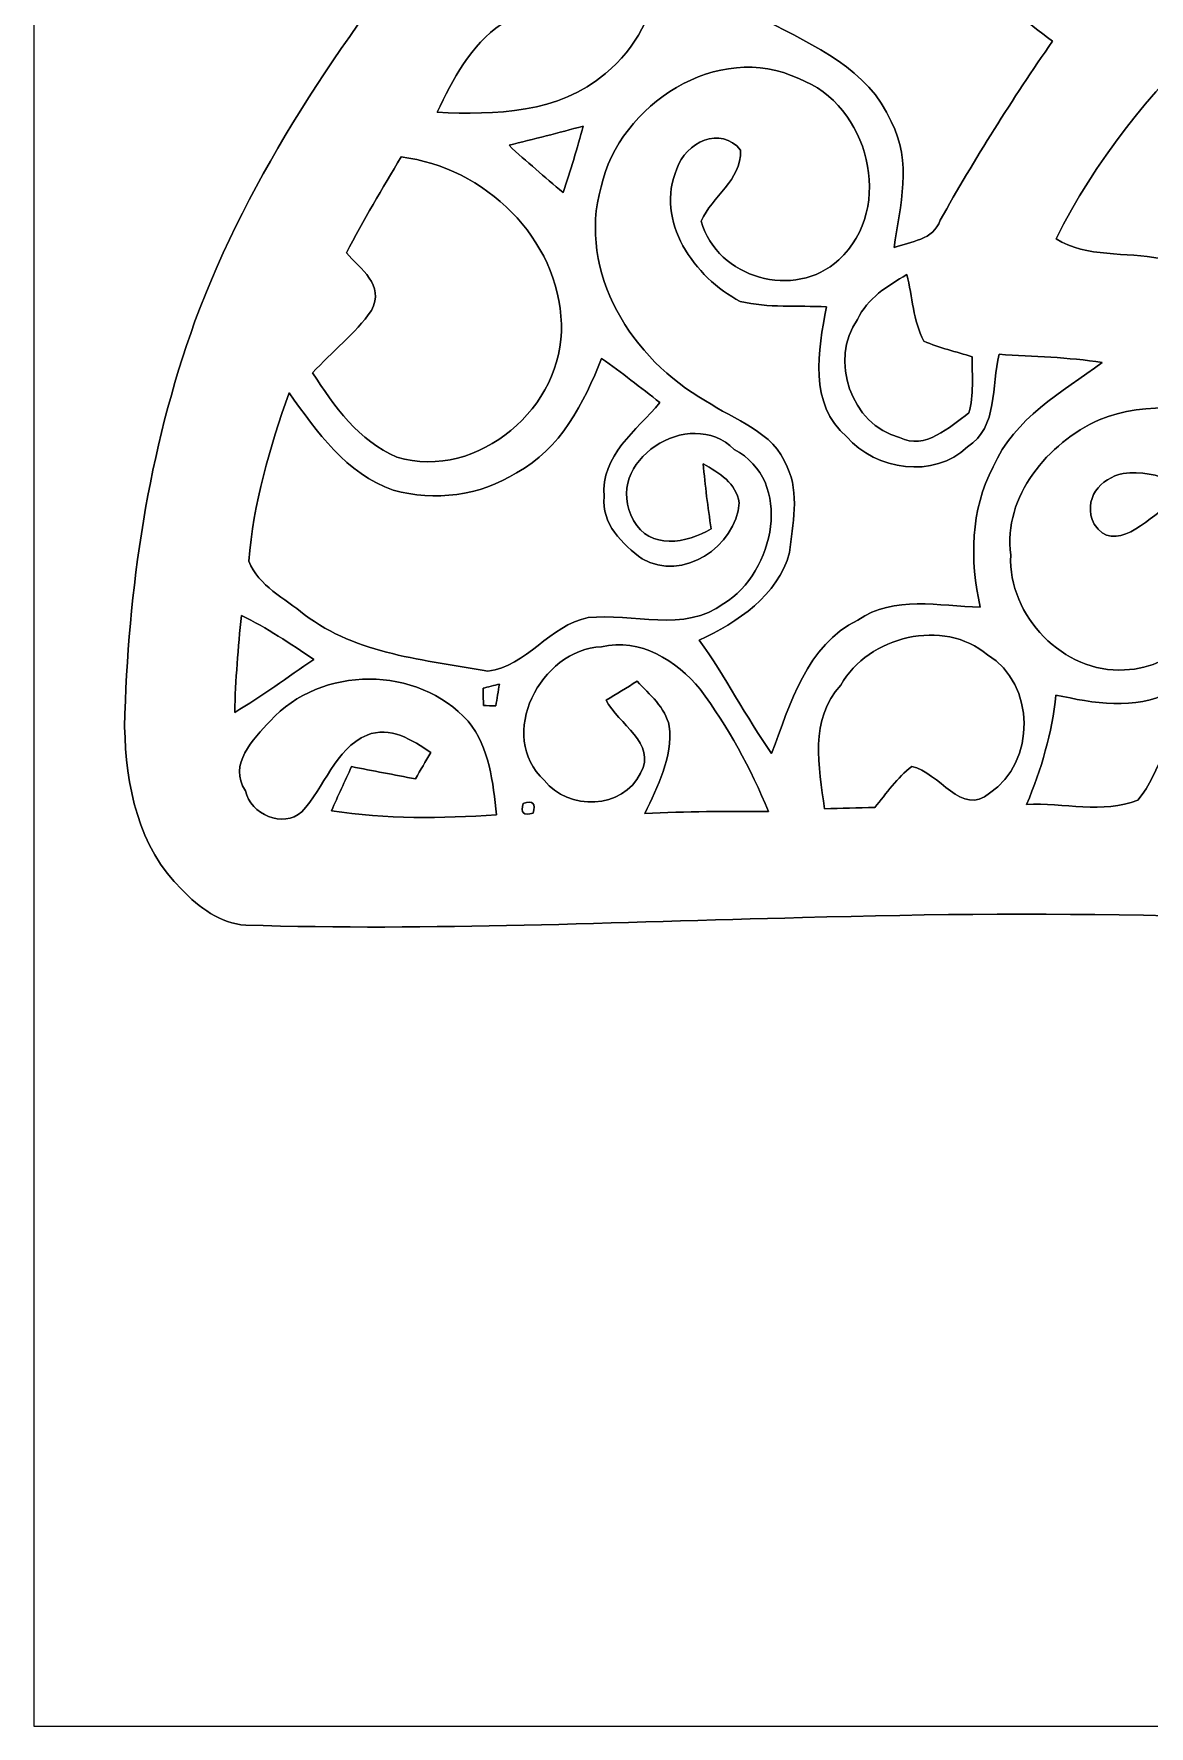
# Model space of a CAD drawing. Header units: centimetres. Extents: x -16.8 to 16.8, y -16.7 to 16.7.
# Drawn here: x -16.77 to -10.09, y -16.67 to -6.52 of the extents above; entities that cross this region are included whole.
import ezdxf

# ---------------------------------------------------------------- set-up
doc = ezdxf.new("R2010")
doc.units = ezdxf.units.CM
doc.header["$MEASUREMENT"] = 0
doc.layers.add('Layer 1', color=7, linetype='Continuous')

msp = doc.modelspace()

# ---------------------------------------------------------------- linework, layer by layer
at = {"layer": 'Layer 1', "color": 7}
for points, knots in [([(-16.77458, 16.66875), (-16.77458, 16.66875), (16.77458, 16.66875), (16.77458, 16.66875), (16.77458, 16.66875), (16.77458, 16.66875), (16.77458, -16.66875), (16.77458, -16.66875), (16.77458, -16.66875), (16.77458, -16.66875), (-16.77458, -16.66875), (-16.77458, -16.66875), (-16.77458, -16.66875), (-16.77458, -16.66875), (-16.77458, 16.66875), (-16.77458, 16.66875), (-16.77458, 16.66875), (-16.77458, 16.66875), (-16.77458, 16.66875), (-16.77458, 16.66875)], [0, 0, 0, 0, 0.16666667, 0.16666667, 0.16666667, 0.16666667, 0.33333333, 0.33333333, 0.33333333, 0.33333333, 0.5, 0.5, 0.5, 0.5, 0.66666667, 0.66666667, 0.66666667, 0.66666667, 1, 1, 1, 1]), ([(-9.17363, 12.02902), (-11.52701, 11.87521), (-13.87616, 10.7502), (-15.2594, 8.80251), (-15.2594, 8.80251), (-15.95508, 7.87541), (-16.31809, 6.70313), (-16.2627, 5.54531), (-16.2627, 5.54531), (-16.21825, 4.73322), (-16.11207, 3.90878), (-15.78998, 3.15524), (-15.78998, 3.15524), (-15.41427, 2.23696), (-14.74505, 1.43192), (-13.88039, 0.93804), (-13.88039, 0.93804), (-13.28914, 0.58032), (-12.57194, 0.47449), (-11.89108, 0.52917), (-11.89108, 0.52917), (-11.20281, 0.58914), (-10.51348, 0.79587), (-9.94516, 1.19698), (-9.94516, 1.19698), (-9.50948, 1.53564), (-9.10978, 1.94486), (-8.86707, 2.44581), (-8.86707, 2.44581), (-8.53017, 3.10833), (-8.58696, 3.89431), (-8.73407, 4.60058), (-8.73407, 4.60058), (-8.80286, 4.87327), (-8.85261, 5.16749), (-9.03852, 5.38974), (-9.03852, 5.38974), (-9.18457, 5.51815), (-9.42093, 5.43736), (-9.50595, 5.27368), (-9.50595, 5.27368), (-9.79029, 4.91278), (-10.13919, 4.54307), (-10.62002, 4.47887), (-10.62002, 4.47887), (-10.85709, 4.46687), (-11.13931, 4.40478), (-11.34039, 4.57059), (-11.34039, 4.57059), (-11.55982, 4.71946), (-11.6332, 4.99921), (-11.68964, 5.24263), (-11.68964, 5.24263), (-11.83076, 6.60788), (-10.57487, 7.82602), (-9.25548, 7.87365), (-9.25548, 7.87365), (-8.55204, 7.85989), (-7.84719, 7.70643), (-7.21748, 7.38787), (-7.21748, 7.38787), (-6.62164, 7.07672), (-6.06707, 6.63011), (-5.76756, 6.01521), (-5.76756, 6.01521), (-5.55237, 5.62998), (-5.45324, 5.18548), (-5.4804, 4.74486), (-5.4804, 4.74486), (-5.45747, 3.61774), (-5.76862, 2.47474), (-6.41244, 1.54411), (-6.41244, 1.54411), (-6.95466, 0.7306), (-7.59213, -0.02328), (-8.33579, -0.6604), (-8.33579, -0.6604), (-9.01947, -1.28834), (-9.74019, -1.87537), (-10.49126, -2.42147), (-10.49126, -2.42147), (-11.88403, -3.42583), (-13.24116, -4.5085), (-14.34783, -5.83071), (-14.34783, -5.83071), (-14.93696, -6.56484), (-15.47777, -7.35789), (-15.80868, -8.24512), (-15.80868, -8.24512), (-16.08949, -9.023), (-16.2119, -9.85202), (-16.23025, -10.67682), (-16.23025, -10.67682), (-16.22354, -11.02431), (-16.1484, -11.4046), (-15.88664, -11.65331), (-15.88664, -11.65331), (-15.78504, -11.75985), (-15.65734, -11.85721), (-15.50458, -11.86603), (-15.50458, -11.86603), (-14.39228, -11.90096), (-13.27997, -11.84698), (-12.16766, -11.82123), (-12.16766, -11.82123), (-10.6105, -11.77502), (-9.04981, -11.80324), (-7.49794, -11.94964), (-7.49794, -11.94964), (-7.07954, -11.99162), (-6.65798, -11.9761), (-6.23746, -11.98915), (-6.23746, -11.98915), (-5.17772, -12.01808), (-4.09893, -12.01984), (-3.06599, -11.74962), (-3.06599, -11.74962), (-2.31105, -11.52419), (-1.56386, -11.1192), (-1.14512, -10.42564), (-1.14512, -10.42564), (-0.74613, -9.80757), (-0.67275, -9.03746), (-0.77611, -8.32344), (-0.77611, -8.32344), (-0.82409, -7.87188), (-0.9966, -7.42703), (-1.30104, -7.0866), (-1.30104, -7.0866), (-1.73108, -6.66503), (-2.23379, -6.3186), (-2.7746, -6.05578), (-2.7746, -6.05578), (-2.94252, -5.97359), (-3.17288, -6.02686), (-3.23391, -6.21559), (-3.23391, -6.21559), (-3.35386, -6.61247), (-3.40395, -7.06332), (-3.70029, -7.37835), (-3.70029, -7.37835), (-4.08869, -7.80979), (-4.69477, -7.92162), (-5.24439, -7.97842), (-5.24439, -7.97842), (-6.83754, -8.02499), (-8.43209, -7.96219), (-10.02242, -7.86906), (-10.02242, -7.86906), (-10.22491, -7.82849), (-10.4648, -7.86694), (-10.64613, -7.75088), (-10.64613, -7.75088), (-10.18152, -6.81143), (-9.33379, -6.15174), (-8.54534, -5.49557), (-8.54534, -5.49557), (-6.93032, -4.16736), (-5.05636, -3.16971), (-3.55388, -1.70251), (-3.55388, -1.70251), (-2.64054, -0.81809), (-1.8602, 0.22684), (-1.38007, 1.41005), (-1.38007, 1.41005), (-0.9839, 2.44016), (-0.8763, 3.56306), (-0.95356, 4.65808), (-0.95356, 4.65808), (-1.02517, 5.49381), (-1.149, 6.33271), (-1.44921, 7.12011), (-1.44921, 7.12011), (-1.91558, 8.42081), (-2.71674, 9.62378), (-3.82799, 10.45951), (-3.82799, 10.45951), (-5.33435, 11.62897), (-7.28416, 12.13873), (-9.17363, 12.02902), (-9.17363, 12.02902), (-9.17363, 12.02902), (-9.17363, 12.02902), (-9.17363, 12.02902)], [0, 0, 0, 0, 0.0212766, 0.0212766, 0.0212766, 0.0212766, 0.04255319, 0.04255319, 0.04255319, 0.04255319, 0.06382979, 0.06382979, 0.06382979, 0.06382979, 0.08510638, 0.08510638, 0.08510638, 0.08510638, 0.10638298, 0.10638298, 0.10638298, 0.10638298, 0.12765957, 0.12765957, 0.12765957, 0.12765957, 0.14893617, 0.14893617, 0.14893617, 0.14893617, 0.17021277, 0.17021277, 0.17021277, 0.17021277, 0.19148936, 0.19148936, 0.19148936, 0.19148936, 0.21276596, 0.21276596, 0.21276596, 0.21276596, 0.23404255, 0.23404255, 0.23404255, 0.23404255, 0.25531915, 0.25531915, 0.25531915, 0.25531915, 0.27659574, 0.27659574, 0.27659574, 0.27659574, 0.29787234, 0.29787234, 0.29787234, 0.29787234, 0.31914894, 0.31914894, 0.31914894, 0.31914894, 0.34042553, 0.34042553, 0.34042553, 0.34042553, 0.36170213, 0.36170213, 0.36170213, 0.36170213, 0.38297872, 0.38297872, 0.38297872, 0.38297872, 0.40425532, 0.40425532, 0.40425532, 0.40425532, 0.42553191, 0.42553191, 0.42553191, 0.42553191, 0.44680851, 0.44680851, 0.44680851, 0.44680851, 0.46808511, 0.46808511, 0.46808511, 0.46808511, 0.4893617, 0.4893617, 0.4893617, 0.4893617, 0.5106383, 0.5106383, 0.5106383, 0.5106383, 0.53191489, 0.53191489, 0.53191489, 0.53191489, 0.55319149, 0.55319149, 0.55319149, 0.55319149, 0.57446809, 0.57446809, 0.57446809, 0.57446809, 0.59574468, 0.59574468, 0.59574468, 0.59574468, 0.61702128, 0.61702128, 0.61702128, 0.61702128, 0.63829787, 0.63829787, 0.63829787, 0.63829787, 0.65957447, 0.65957447, 0.65957447, 0.65957447, 0.68085106, 0.68085106, 0.68085106, 0.68085106, 0.70212766, 0.70212766, 0.70212766, 0.70212766, 0.72340426, 0.72340426, 0.72340426, 0.72340426, 0.74468085, 0.74468085, 0.74468085, 0.74468085, 0.76595745, 0.76595745, 0.76595745, 0.76595745, 0.78723404, 0.78723404, 0.78723404, 0.78723404, 0.80851064, 0.80851064, 0.80851064, 0.80851064, 0.82978723, 0.82978723, 0.82978723, 0.82978723, 0.85106383, 0.85106383, 0.85106383, 0.85106383, 0.87234043, 0.87234043, 0.87234043, 0.87234043, 0.89361702, 0.89361702, 0.89361702, 0.89361702, 0.91489362, 0.91489362, 0.91489362, 0.91489362, 0.93617021, 0.93617021, 0.93617021, 0.93617021, 0.95744681, 0.95744681, 0.95744681, 0.95744681, 1, 1, 1, 1]), ([(-13.42425, -5.72911), (-13.32371, -5.64762), (-13.22458, -5.56472), (-13.11593, -5.49451), (-13.11593, -5.49451), (-12.92049, -5.9122), (-12.98046, -6.45583), (-13.34805, -6.76028), (-13.34805, -6.76028), (-13.62886, -7.00123), (-14.0081, -7.00793), (-14.357, -6.99276), (-14.357, -6.99276), (-14.26528, -6.79521), (-14.15486, -6.58918), (-13.97141, -6.46501), (-13.97141, -6.46501), (-13.77985, -6.36658), (-13.49728, -6.37117), (-13.38756, -6.15527), (-13.38756, -6.15527), (-13.30149, -6.01945), (-13.38651, -5.86564), (-13.42425, -5.72911)], [0, 0, 0, 0, 0.14285714, 0.14285714, 0.14285714, 0.14285714, 0.28571429, 0.28571429, 0.28571429, 0.28571429, 0.42857143, 0.42857143, 0.42857143, 0.42857143, 0.57142857, 0.57142857, 0.57142857, 0.57142857, 0.71428571, 0.71428571, 0.71428571, 0.71428571, 1, 1, 1, 1]), ([(-11.83922, -6.18525), (-11.66319, -6.07166), (-11.56194, -5.88539), (-11.45293, -5.71359), (-11.45293, -5.71359), (-11.24162, -6.03956), (-10.98515, -6.33871), (-10.668, -6.5659), (-10.668, -6.5659), (-10.90895, -6.91374), (-11.13508, -7.27075), (-11.34145, -7.64011), (-11.34145, -7.64011), (-11.38273, -7.7597), (-11.51643, -7.76605), (-11.61803, -7.80415), (-11.61803, -7.80415), (-11.58099, -7.55333), (-11.50796, -7.28839), (-11.63532, -7.0485), (-11.63532, -7.0485), (-11.77043, -6.73347), (-12.09993, -6.59518), (-12.38179, -6.44384), (-12.38179, -6.44384), (-12.19835, -6.36305), (-12.00468, -6.30202), (-11.83922, -6.18525)], [0, 0, 0, 0, 0.125, 0.125, 0.125, 0.125, 0.25, 0.25, 0.25, 0.25, 0.375, 0.375, 0.375, 0.375, 0.5, 0.5, 0.5, 0.5, 0.625, 0.625, 0.625, 0.625, 0.75, 0.75, 0.75, 0.75, 1, 1, 1, 1]), ([(-13.37451, -7.43973), (-13.26303, -6.94514), (-12.6746, -6.56096), (-12.18847, -6.79097), (-12.18847, -6.79097), (-11.76937, -6.94866), (-11.61098, -7.56214), (-11.94858, -7.87717), (-11.94858, -7.87717), (-12.21493, -8.1213), (-12.67883, -7.98759), (-12.77338, -7.64575), (-12.77338, -7.64575), (-12.70953, -7.49335), (-12.53278, -7.40445), (-12.53843, -7.21995), (-12.53843, -7.21995), (-12.65484, -7.06931), (-12.8711, -7.1755), (-12.91943, -7.33072), (-12.91943, -7.33072), (-13.05454, -7.64258), (-12.81501, -7.98477), (-12.54019, -8.12659), (-12.54019, -8.12659), (-12.37262, -8.16716), (-12.19518, -8.15022), (-12.02302, -8.15869), (-12.02302, -8.15869), (-12.07417, -8.42081), (-12.13132, -8.74219), (-11.90166, -8.93833), (-11.90166, -8.93833), (-11.72669, -9.14012), (-11.37849, -9.19127), (-11.17776, -8.99901), (-11.17776, -8.99901), (-10.99079, -8.87801), (-11.03806, -8.63283), (-10.98762, -8.44374), (-10.98762, -8.44374), (-10.78195, -8.45538), (-10.57416, -8.46138), (-10.3699, -8.49312), (-10.3699, -8.49312), (-10.61473, -8.67198), (-10.89519, -8.8265), (-11.02466, -9.1186), (-11.02466, -9.1186), (-11.16013, -9.37789), (-11.16506, -9.67881), (-11.10121, -9.95962), (-11.10121, -9.95962), (-11.3478, -9.95362), (-11.61662, -9.88801), (-11.83534, -10.03688), (-11.83534, -10.03688), (-12.14191, -10.18505), (-12.24209, -10.54417), (-12.35181, -10.83733), (-12.35181, -10.83733), (-12.50703, -10.61755), (-12.62733, -10.37484), (-12.78678, -10.15788), (-12.78678, -10.15788), (-12.55713, -10.05064), (-12.31371, -9.89083), (-12.24492, -9.6326), (-12.24492, -9.6326), (-12.22693, -9.46291), (-12.18248, -9.27876), (-12.25903, -9.11825), (-12.25903, -9.11825), (-12.34017, -8.90517), (-12.57547, -8.83849), (-12.74763, -8.72208), (-12.74763, -8.72208), (-13.18719, -8.47619), (-13.5188, -7.95302), (-13.37451, -7.43973)], [0, 0, 0, 0, 0.04761905, 0.04761905, 0.04761905, 0.04761905, 0.0952381, 0.0952381, 0.0952381, 0.0952381, 0.14285714, 0.14285714, 0.14285714, 0.14285714, 0.19047619, 0.19047619, 0.19047619, 0.19047619, 0.23809524, 0.23809524, 0.23809524, 0.23809524, 0.28571429, 0.28571429, 0.28571429, 0.28571429, 0.33333333, 0.33333333, 0.33333333, 0.33333333, 0.38095238, 0.38095238, 0.38095238, 0.38095238, 0.42857143, 0.42857143, 0.42857143, 0.42857143, 0.47619048, 0.47619048, 0.47619048, 0.47619048, 0.52380952, 0.52380952, 0.52380952, 0.52380952, 0.57142857, 0.57142857, 0.57142857, 0.57142857, 0.61904762, 0.61904762, 0.61904762, 0.61904762, 0.66666667, 0.66666667, 0.66666667, 0.66666667, 0.71428571, 0.71428571, 0.71428571, 0.71428571, 0.76190476, 0.76190476, 0.76190476, 0.76190476, 0.80952381, 0.80952381, 0.80952381, 0.80952381, 0.85714286, 0.85714286, 0.85714286, 0.85714286, 0.9047619, 0.9047619, 0.9047619, 0.9047619, 1, 1, 1, 1]), ([(-13.92626, -7.19067), (-13.77774, -7.15292), (-13.62922, -7.11659), (-13.48176, -7.07531), (-13.48176, -7.07531), (-13.51633, -7.20972), (-13.55866, -7.34201), (-13.60241, -7.4736), (-13.60241, -7.4736), (-13.71247, -7.38117), (-13.82078, -7.28768), (-13.92626, -7.19067)], [0, 0, 0, 0, 0.25, 0.25, 0.25, 0.25, 0.5, 0.5, 0.5, 0.5, 1, 1, 1, 1]), ([(-14.57254, -7.26017), (-14.07372, -7.3212), (-13.62604, -7.74876), (-13.61228, -8.26241), (-13.61228, -8.26241), (-13.595, -8.75736), (-14.10758, -9.20397), (-14.59865, -9.06004), (-14.59865, -9.06004), (-14.82584, -8.96549), (-14.97542, -8.75453), (-15.10348, -8.55486), (-15.10348, -8.55486), (-14.98812, -8.42786), (-14.84948, -8.32132), (-14.7507, -8.18092), (-14.7507, -8.18092), (-14.6685, -8.02569), (-14.81808, -7.93256), (-14.90133, -7.83555), (-14.90133, -7.83555), (-14.79868, -7.63976), (-14.68614, -7.44961), (-14.57254, -7.26017)], [0, 0, 0, 0, 0.14285714, 0.14285714, 0.14285714, 0.14285714, 0.28571429, 0.28571429, 0.28571429, 0.28571429, 0.42857143, 0.42857143, 0.42857143, 0.42857143, 0.57142857, 0.57142857, 0.57142857, 0.57142857, 0.71428571, 0.71428571, 0.71428571, 0.71428571, 1, 1, 1, 1]), ([(-11.83711, -8.23524), (-11.77819, -8.10719), (-11.65719, -8.03346), (-11.54148, -7.96572), (-11.54148, -7.96572), (-11.50655, -8.09766), (-11.50549, -8.24301), (-11.43882, -8.36436), (-11.43882, -8.36436), (-11.34674, -8.40669), (-11.2455, -8.42716), (-11.14884, -8.45926), (-11.14884, -8.45926), (-11.15201, -8.57109), (-11.13719, -8.6868), (-11.17036, -8.79546), (-11.17036, -8.79546), (-11.2843, -8.87801), (-11.43176, -9.02123), (-11.58452, -8.94221), (-11.58452, -8.94221), (-11.87626, -8.87024), (-12.00926, -8.47231), (-11.83711, -8.23524)], [0, 0, 0, 0, 0.14285714, 0.14285714, 0.14285714, 0.14285714, 0.28571429, 0.28571429, 0.28571429, 0.28571429, 0.42857143, 0.42857143, 0.42857143, 0.42857143, 0.57142857, 0.57142857, 0.57142857, 0.57142857, 0.71428571, 0.71428571, 0.71428571, 0.71428571, 1, 1, 1, 1]), ([(-13.37098, -8.46808), (-13.25245, -8.55345), (-13.13674, -8.6427), (-13.02173, -8.73337), (-13.02173, -8.73337), (-13.15967, -8.89988), (-13.3798, -9.04946), (-13.35511, -9.29746), (-13.35511, -9.29746), (-13.37522, -9.45656), (-13.24539, -9.58356), (-13.12792, -9.66999), (-13.12792, -9.66999), (-12.88556, -9.80969), (-12.56665, -9.59732), (-12.54619, -9.33379), (-12.54619, -9.33379), (-12.56242, -9.21773), (-12.66931, -9.15247), (-12.76244, -9.10061), (-12.76244, -9.10061), (-12.75045, -9.22972), (-12.73457, -9.36096), (-12.71411, -9.48972), (-12.71411, -9.48972), (-12.85769, -9.57721), (-13.08594, -9.61743), (-13.17907, -9.43928), (-13.17907, -9.43928), (-13.37628, -9.08791), (-12.83935, -8.74571), (-12.57723, -9.01453), (-12.57723, -9.01453), (-12.21599, -9.19974), (-12.33452, -9.75219), (-12.63932, -9.93846), (-12.63932, -9.93846), (-12.87357, -10.1159), (-13.18754, -9.99419), (-13.45212, -10.02242), (-13.45212, -10.02242), (-13.68213, -10.06687), (-13.82078, -10.31522), (-14.0522, -10.3438), (-14.0522, -10.3438), (-14.42826, -10.27536), (-14.83748, -10.24396), (-15.15322, -10.00407), (-15.15322, -10.00407), (-15.26893, -9.90635), (-15.42838, -9.83262), (-15.48589, -9.6841), (-15.48589, -9.6841), (-15.45943, -9.33803), (-15.36065, -9.00112), (-15.24459, -8.67551), (-15.24459, -8.67551), (-15.07772, -8.90658), (-14.90204, -9.16164), (-14.61982, -9.25865), (-14.61982, -9.25865), (-14.37358, -9.32427), (-14.09806, -9.29393), (-13.88216, -9.15388), (-13.88216, -9.15388), (-13.61687, -9.01347), (-13.47717, -8.73478), (-13.37098, -8.46808)], [0, 0, 0, 0, 0.05555556, 0.05555556, 0.05555556, 0.05555556, 0.11111111, 0.11111111, 0.11111111, 0.11111111, 0.16666667, 0.16666667, 0.16666667, 0.16666667, 0.22222222, 0.22222222, 0.22222222, 0.22222222, 0.27777778, 0.27777778, 0.27777778, 0.27777778, 0.33333333, 0.33333333, 0.33333333, 0.33333333, 0.38888889, 0.38888889, 0.38888889, 0.38888889, 0.44444444, 0.44444444, 0.44444444, 0.44444444, 0.5, 0.5, 0.5, 0.5, 0.55555556, 0.55555556, 0.55555556, 0.55555556, 0.61111111, 0.61111111, 0.61111111, 0.61111111, 0.66666667, 0.66666667, 0.66666667, 0.66666667, 0.72222222, 0.72222222, 0.72222222, 0.72222222, 0.77777778, 0.77777778, 0.77777778, 0.77777778, 0.83333333, 0.83333333, 0.83333333, 0.83333333, 0.88888889, 0.88888889, 0.88888889, 0.88888889, 1, 1, 1, 1]), ([(-10.38931, -8.83673), (-10.10391, -8.72455), (-9.76348, -8.7436), (-9.49537, -8.89459), (-9.49537, -8.89459), (-8.98701, -9.21561), (-8.88506, -9.92258), (-8.34037, -10.20798), (-8.34037, -10.20798), (-7.96996, -10.46339), (-7.49688, -10.47962), (-7.0679, -10.39989), (-7.0679, -10.39989), (-7.04815, -10.59286), (-7.07108, -10.82534), (-6.90633, -10.96292), (-6.90633, -10.96292), (-6.73523, -11.15766), (-6.39551, -11.13684), (-6.21489, -10.96504), (-6.21489, -10.96504), (-6.12105, -10.87931), (-6.14786, -10.74279), (-6.16338, -10.63166), (-6.16338, -10.63166), (-6.22159, -10.63307), (-6.2798, -10.63484), (-6.33765, -10.63696), (-6.33765, -10.63696), (-6.36376, -10.74702), (-6.3881, -10.85921), (-6.41244, -10.97068), (-6.41244, -10.97068), (-6.60047, -10.99538), (-6.82484, -10.92941), (-6.88481, -10.72868), (-6.88481, -10.72868), (-7.00511, -10.40271), (-6.63187, -10.10497), (-6.32636, -10.20198), (-6.32636, -10.20198), (-5.81978, -10.30146), (-5.78838, -11.06311), (-6.16867, -11.33158), (-6.16867, -11.33158), (-6.31261, -11.33969), (-6.46218, -11.36544), (-6.60435, -11.33087), (-6.60435, -11.33087), (-6.87634, -11.25044), (-7.07249, -11.01337), (-7.35118, -10.94881), (-7.35118, -10.94881), (-7.55862, -10.90859), (-7.7911, -10.88849), (-7.97736, -11.00596), (-7.97736, -11.00596), (-8.16434, -11.14178), (-8.38235, -11.20528), (-8.61131, -11.22221), (-8.61131, -11.22221), (-8.67057, -10.89589), (-8.84555, -10.56922), (-9.16834, -10.43764), (-9.16834, -10.43764), (-9.38001, -10.42635), (-9.65271, -10.36285), (-9.81498, -10.541), (-9.81498, -10.541), (-9.98996, -10.69269), (-10.01254, -10.94422), (-10.15647, -11.11709), (-10.15647, -11.11709), (-10.36532, -11.19893), (-10.60309, -11.1319), (-10.82322, -11.14249), (-10.82322, -11.14249), (-10.73503, -10.93294), (-10.67153, -10.71351), (-10.64754, -10.48667), (-10.64754, -10.48667), (-10.42599, -10.5343), (-10.17164, -10.58228), (-9.96103, -10.46621), (-9.96103, -10.46621), (-9.78076, -10.35756), (-9.60473, -10.19351), (-9.56451, -9.97797), (-9.56451, -9.97797), (-9.46926, -9.57933), (-9.81922, -9.10414), (-10.24467, -9.15811), (-10.24467, -9.15811), (-10.38013, -9.18563), (-10.49161, -9.31192), (-10.41859, -9.46291), (-10.41859, -9.46291), (-10.29794, -9.6453), (-10.10003, -9.43469), (-9.98044, -9.35496), (-9.98044, -9.35496), (-9.87566, -9.44951), (-9.75783, -9.55111), (-9.73349, -9.69821), (-9.73349, -9.69821), (-9.63119, -10.01289), (-9.92399, -10.33321), (-10.23585, -10.33533), (-10.23585, -10.33533), (-10.60168, -10.35932), (-10.93576, -10.01148), (-10.91847, -9.64777), (-10.91847, -9.64777), (-10.9661, -9.29358), (-10.69446, -8.97643), (-10.38931, -8.83673)], [0, 0, 0, 0, 0.03333333, 0.03333333, 0.03333333, 0.03333333, 0.06666667, 0.06666667, 0.06666667, 0.06666667, 0.1, 0.1, 0.1, 0.1, 0.13333333, 0.13333333, 0.13333333, 0.13333333, 0.16666667, 0.16666667, 0.16666667, 0.16666667, 0.2, 0.2, 0.2, 0.2, 0.23333333, 0.23333333, 0.23333333, 0.23333333, 0.26666667, 0.26666667, 0.26666667, 0.26666667, 0.3, 0.3, 0.3, 0.3, 0.33333333, 0.33333333, 0.33333333, 0.33333333, 0.36666667, 0.36666667, 0.36666667, 0.36666667, 0.4, 0.4, 0.4, 0.4, 0.43333333, 0.43333333, 0.43333333, 0.43333333, 0.46666667, 0.46666667, 0.46666667, 0.46666667, 0.5, 0.5, 0.5, 0.5, 0.53333333, 0.53333333, 0.53333333, 0.53333333, 0.56666667, 0.56666667, 0.56666667, 0.56666667, 0.6, 0.6, 0.6, 0.6, 0.63333333, 0.63333333, 0.63333333, 0.63333333, 0.66666667, 0.66666667, 0.66666667, 0.66666667, 0.7, 0.7, 0.7, 0.7, 0.73333333, 0.73333333, 0.73333333, 0.73333333, 0.76666667, 0.76666667, 0.76666667, 0.76666667, 0.8, 0.8, 0.8, 0.8, 0.83333333, 0.83333333, 0.83333333, 0.83333333, 0.86666667, 0.86666667, 0.86666667, 0.86666667, 0.9, 0.9, 0.9, 0.9, 0.93333333, 0.93333333, 0.93333333, 0.93333333, 1, 1, 1, 1]), ([(-15.53069, -10.00936), (-15.37794, -10.08345), (-15.23718, -10.1787), (-15.09642, -10.27324), (-15.09642, -10.27324), (-15.25376, -10.37943), (-15.40651, -10.49373), (-15.57055, -10.59039), (-15.57055, -10.59039), (-15.56703, -10.39566), (-15.54903, -10.20233), (-15.53069, -10.00936)], [0, 0, 0, 0, 0.25, 0.25, 0.25, 0.25, 0.5, 0.5, 0.5, 0.5, 1, 1, 1, 1]), ([(-11.93729, -10.42705), (-11.77184, -10.13425), (-11.32134, -10.02136), (-11.05782, -10.24572), (-11.05782, -10.24572), (-10.76819, -10.41894), (-10.76748, -10.8906), (-11.04583, -11.07546), (-11.04583, -11.07546), (-11.21269, -11.21763), (-11.34674, -10.94881), (-11.51149, -10.91424), (-11.51149, -10.91424), (-11.59969, -10.98232), (-11.66283, -11.07616), (-11.73374, -11.16083), (-11.73374, -11.16083), (-11.83428, -11.1633), (-11.93483, -11.16577), (-12.03537, -11.16894), (-12.03537, -11.16894), (-12.06888, -10.91706), (-12.12779, -10.63272), (-11.93729, -10.42705)], [0, 0, 0, 0, 0.14285714, 0.14285714, 0.14285714, 0.14285714, 0.28571429, 0.28571429, 0.28571429, 0.28571429, 0.42857143, 0.42857143, 0.42857143, 0.42857143, 0.57142857, 0.57142857, 0.57142857, 0.57142857, 0.71428571, 0.71428571, 0.71428571, 0.71428571, 1, 1, 1, 1]), ([(-13.37239, -10.19669), (-13.14062, -10.14307), (-12.9219, -10.27924), (-12.78079, -10.45139), (-12.78079, -10.45139), (-12.61286, -10.67682), (-12.47775, -10.92553), (-12.37015, -11.18553), (-12.37015, -11.18553), (-12.6178, -11.182), (-12.86545, -11.18447), (-13.1124, -11.19717), (-13.1124, -11.19717), (-13.03302, -11.03383), (-12.94589, -10.86097), (-12.96564, -10.67294), (-12.96564, -10.67294), (-12.98857, -10.56005), (-13.08382, -10.48385), (-13.15861, -10.40412), (-13.15861, -10.40412), (-13.22035, -10.44187), (-13.28208, -10.47962), (-13.34382, -10.51772), (-13.34382, -10.51772), (-13.27397, -10.65989), (-13.0362, -10.77524), (-13.13815, -10.95481), (-13.13815, -10.95481), (-13.24187, -11.17212), (-13.57242, -11.18235), (-13.71459, -10.99785), (-13.71459, -10.99785), (-14.00493, -10.73291), (-13.73787, -10.21433), (-13.37239, -10.19669)], [0, 0, 0, 0, 0.1, 0.1, 0.1, 0.1, 0.2, 0.2, 0.2, 0.2, 0.3, 0.3, 0.3, 0.3, 0.4, 0.4, 0.4, 0.4, 0.5, 0.5, 0.5, 0.5, 0.6, 0.6, 0.6, 0.6, 0.7, 0.7, 0.7, 0.7, 0.8, 0.8, 0.8, 0.8, 1, 1, 1, 1]), ([(-15.35748, -10.6426), (-15.0555, -10.3064), (-14.47236, -10.30852), (-14.17108, -10.64331), (-14.17108, -10.64331), (-14.04303, -10.80276), (-14.02186, -11.00949), (-14.0014, -11.20528), (-14.0014, -11.20528), (-14.33019, -11.22645), (-14.66427, -11.23174), (-14.99059, -11.18023), (-14.99059, -11.18023), (-14.95143, -11.09169), (-14.91086, -11.00384), (-14.86994, -10.916), (-14.86994, -10.916), (-14.74223, -10.93999), (-14.61488, -10.96539), (-14.48682, -10.98938), (-14.48682, -10.98938), (-14.45648, -10.93646), (-14.42614, -10.88355), (-14.3958, -10.83134), (-14.3958, -10.83134), (-14.5034, -10.75549), (-14.64063, -10.67188), (-14.77716, -10.72691), (-14.77716, -10.72691), (-14.97154, -10.80982), (-15.0308, -11.043), (-15.16874, -11.18623), (-15.16874, -11.18623), (-15.28092, -11.28818), (-15.47601, -11.20175), (-15.50635, -11.06029), (-15.50635, -11.06029), (-15.61253, -10.90366), (-15.45872, -10.75126), (-15.35748, -10.6426)], [0, 0, 0, 0, 0.09090909, 0.09090909, 0.09090909, 0.09090909, 0.18181818, 0.18181818, 0.18181818, 0.18181818, 0.27272727, 0.27272727, 0.27272727, 0.27272727, 0.36363636, 0.36363636, 0.36363636, 0.36363636, 0.45454545, 0.45454545, 0.45454545, 0.45454545, 0.54545455, 0.54545455, 0.54545455, 0.54545455, 0.63636364, 0.63636364, 0.63636364, 0.63636364, 0.72727273, 0.72727273, 0.72727273, 0.72727273, 0.81818182, 0.81818182, 0.81818182, 0.81818182, 1, 1, 1, 1]), ([(-14.08183, -10.44504), (-14.05749, -10.43905), (-14.00845, -10.42741), (-13.98411, -10.42141), (-13.98411, -10.42141), (-13.99117, -10.4648), (-13.99822, -10.50819), (-14.00563, -10.55229), (-14.00563, -10.55229), (-14.02398, -10.55158), (-14.06102, -10.55017), (-14.07936, -10.54947), (-14.07936, -10.54947), (-14.08042, -10.51419), (-14.08113, -10.47926), (-14.08183, -10.44504)], [0, 0, 0, 0, 0.2, 0.2, 0.2, 0.2, 0.4, 0.4, 0.4, 0.4, 0.6, 0.6, 0.6, 0.6, 1, 1, 1, 1]), ([(-13.84053, -11.13614), (-13.78303, -11.11744), (-13.76363, -11.13684), (-13.78197, -11.1947), (-13.78197, -11.1947), (-13.83947, -11.21269), (-13.85888, -11.19329), (-13.84053, -11.13614)], [0, 0, 0, 0, 0.33333333, 0.33333333, 0.33333333, 0.33333333, 1, 1, 1, 1])]:
    msp.add_open_spline(points, degree=3, knots=knots, dxfattribs=at)
at = {"layer": 'Layer 1', "color": 251}
for points, knots in [([(-9.17363, 12.02902), (-7.28416, 12.13873), (-5.33435, 11.62897), (-3.82799, 10.45951), (-3.82799, 10.45951), (-2.71674, 9.62378), (-1.91558, 8.42081), (-1.44921, 7.12011), (-1.44921, 7.12011), (-1.149, 6.33271), (-1.02517, 5.49381), (-0.95356, 4.65808), (-0.95356, 4.65808), (-0.8763, 3.56306), (-0.9839, 2.44016), (-1.38007, 1.41005), (-1.38007, 1.41005), (-1.8602, 0.22684), (-2.64054, -0.81809), (-3.55388, -1.70251), (-3.55388, -1.70251), (-5.05636, -3.16971), (-6.93032, -4.16736), (-8.54534, -5.49557), (-8.54534, -5.49557), (-9.33379, -6.15174), (-10.18152, -6.81143), (-10.64613, -7.75088), (-10.64613, -7.75088), (-10.4648, -7.86694), (-10.22491, -7.82849), (-10.02242, -7.86906), (-10.02242, -7.86906), (-8.43209, -7.96219), (-6.83754, -8.02499), (-5.24439, -7.97842), (-5.24439, -7.97842), (-4.69477, -7.92162), (-4.08869, -7.80979), (-3.70029, -7.37835), (-3.70029, -7.37835), (-3.40395, -7.06332), (-3.35386, -6.61247), (-3.23391, -6.21559), (-3.23391, -6.21559), (-3.17288, -6.02686), (-2.94252, -5.97359), (-2.7746, -6.05578), (-2.7746, -6.05578), (-2.23379, -6.3186), (-1.73108, -6.66503), (-1.30104, -7.0866), (-1.30104, -7.0866), (-0.9966, -7.42703), (-0.82409, -7.87188), (-0.77611, -8.32344), (-0.77611, -8.32344), (-0.67275, -9.03746), (-0.74613, -9.80757), (-1.14512, -10.42564), (-1.14512, -10.42564), (-1.56386, -11.1192), (-2.31105, -11.52419), (-3.06599, -11.74962), (-3.06599, -11.74962), (-4.09893, -12.01984), (-5.17772, -12.01808), (-6.23746, -11.98915), (-6.23746, -11.98915), (-6.65798, -11.9761), (-7.07954, -11.99162), (-7.49794, -11.94964), (-7.49794, -11.94964), (-9.04981, -11.80324), (-10.6105, -11.77502), (-12.16766, -11.82123), (-12.16766, -11.82123), (-13.27997, -11.84698), (-14.39228, -11.90096), (-15.50458, -11.86603), (-15.50458, -11.86603), (-15.65734, -11.85721), (-15.78504, -11.75985), (-15.88664, -11.65331), (-15.88664, -11.65331), (-16.1484, -11.4046), (-16.22354, -11.02431), (-16.23025, -10.67682), (-16.23025, -10.67682), (-16.2119, -9.85202), (-16.08949, -9.023), (-15.80868, -8.24512), (-15.80868, -8.24512), (-15.47777, -7.35789), (-14.93696, -6.56484), (-14.34783, -5.83071), (-14.34783, -5.83071), (-13.24116, -4.5085), (-11.88403, -3.42583), (-10.49126, -2.42147), (-10.49126, -2.42147), (-9.74019, -1.87537), (-9.01947, -1.28834), (-8.33579, -0.6604), (-8.33579, -0.6604), (-7.59213, -0.02328), (-6.95466, 0.7306), (-6.41244, 1.54411), (-6.41244, 1.54411), (-5.76862, 2.47474), (-5.45747, 3.61774), (-5.4804, 4.74486), (-5.4804, 4.74486), (-5.45324, 5.18548), (-5.55237, 5.62998), (-5.76756, 6.01521), (-5.76756, 6.01521), (-6.06707, 6.63011), (-6.62164, 7.07672), (-7.21748, 7.38787), (-7.21748, 7.38787), (-7.84719, 7.70643), (-8.55204, 7.85989), (-9.25548, 7.87365), (-9.25548, 7.87365), (-10.57487, 7.82602), (-11.83076, 6.60788), (-11.68964, 5.24263), (-11.68964, 5.24263), (-11.6332, 4.99921), (-11.55982, 4.71946), (-11.34039, 4.57059), (-11.34039, 4.57059), (-11.13931, 4.40478), (-10.85709, 4.46687), (-10.62002, 4.47887), (-10.62002, 4.47887), (-10.13919, 4.54307), (-9.79029, 4.91278), (-9.50595, 5.27368), (-9.50595, 5.27368), (-9.42093, 5.43736), (-9.18457, 5.51815), (-9.03852, 5.38974), (-9.03852, 5.38974), (-8.85261, 5.16749), (-8.80286, 4.87327), (-8.73407, 4.60058), (-8.73407, 4.60058), (-8.58696, 3.89431), (-8.53017, 3.10833), (-8.86707, 2.44581), (-8.86707, 2.44581), (-9.10978, 1.94486), (-9.50948, 1.53564), (-9.94516, 1.19698), (-9.94516, 1.19698), (-10.51348, 0.79587), (-11.20281, 0.58914), (-11.89108, 0.52917), (-11.89108, 0.52917), (-12.57194, 0.47449), (-13.28914, 0.58032), (-13.88039, 0.93804), (-13.88039, 0.93804), (-14.74505, 1.43192), (-15.41427, 2.23696), (-15.78998, 3.15524), (-15.78998, 3.15524), (-16.11207, 3.90878), (-16.21825, 4.73322), (-16.2627, 5.54531), (-16.2627, 5.54531), (-16.31809, 6.70313), (-15.95508, 7.87541), (-15.2594, 8.80251), (-15.2594, 8.80251), (-13.87616, 10.7502), (-11.52701, 11.87521), (-9.17363, 12.02902), (-9.17363, 12.02902), (-9.17363, 12.02902), (-9.17363, 12.02902), (-9.17363, 12.02902)], [0, 0, 0, 0, 0.0212766, 0.0212766, 0.0212766, 0.0212766, 0.04255319, 0.04255319, 0.04255319, 0.04255319, 0.06382979, 0.06382979, 0.06382979, 0.06382979, 0.08510638, 0.08510638, 0.08510638, 0.08510638, 0.10638298, 0.10638298, 0.10638298, 0.10638298, 0.12765957, 0.12765957, 0.12765957, 0.12765957, 0.14893617, 0.14893617, 0.14893617, 0.14893617, 0.17021277, 0.17021277, 0.17021277, 0.17021277, 0.19148936, 0.19148936, 0.19148936, 0.19148936, 0.21276596, 0.21276596, 0.21276596, 0.21276596, 0.23404255, 0.23404255, 0.23404255, 0.23404255, 0.25531915, 0.25531915, 0.25531915, 0.25531915, 0.27659574, 0.27659574, 0.27659574, 0.27659574, 0.29787234, 0.29787234, 0.29787234, 0.29787234, 0.31914894, 0.31914894, 0.31914894, 0.31914894, 0.34042553, 0.34042553, 0.34042553, 0.34042553, 0.36170213, 0.36170213, 0.36170213, 0.36170213, 0.38297872, 0.38297872, 0.38297872, 0.38297872, 0.40425532, 0.40425532, 0.40425532, 0.40425532, 0.42553191, 0.42553191, 0.42553191, 0.42553191, 0.44680851, 0.44680851, 0.44680851, 0.44680851, 0.46808511, 0.46808511, 0.46808511, 0.46808511, 0.4893617, 0.4893617, 0.4893617, 0.4893617, 0.5106383, 0.5106383, 0.5106383, 0.5106383, 0.53191489, 0.53191489, 0.53191489, 0.53191489, 0.55319149, 0.55319149, 0.55319149, 0.55319149, 0.57446809, 0.57446809, 0.57446809, 0.57446809, 0.59574468, 0.59574468, 0.59574468, 0.59574468, 0.61702128, 0.61702128, 0.61702128, 0.61702128, 0.63829787, 0.63829787, 0.63829787, 0.63829787, 0.65957447, 0.65957447, 0.65957447, 0.65957447, 0.68085106, 0.68085106, 0.68085106, 0.68085106, 0.70212766, 0.70212766, 0.70212766, 0.70212766, 0.72340426, 0.72340426, 0.72340426, 0.72340426, 0.74468085, 0.74468085, 0.74468085, 0.74468085, 0.76595745, 0.76595745, 0.76595745, 0.76595745, 0.78723404, 0.78723404, 0.78723404, 0.78723404, 0.80851064, 0.80851064, 0.80851064, 0.80851064, 0.82978723, 0.82978723, 0.82978723, 0.82978723, 0.85106383, 0.85106383, 0.85106383, 0.85106383, 0.87234043, 0.87234043, 0.87234043, 0.87234043, 0.89361702, 0.89361702, 0.89361702, 0.89361702, 0.91489362, 0.91489362, 0.91489362, 0.91489362, 0.93617021, 0.93617021, 0.93617021, 0.93617021, 0.95744681, 0.95744681, 0.95744681, 0.95744681, 1, 1, 1, 1]), ([(-13.42425, -5.72911), (-13.38651, -5.86564), (-13.30149, -6.01945), (-13.38756, -6.15527), (-13.38756, -6.15527), (-13.49728, -6.37117), (-13.77985, -6.36658), (-13.97141, -6.46501), (-13.97141, -6.46501), (-14.15486, -6.58918), (-14.26528, -6.79521), (-14.357, -6.99276), (-14.357, -6.99276), (-14.0081, -7.00793), (-13.62886, -7.00123), (-13.34805, -6.76028), (-13.34805, -6.76028), (-12.98046, -6.45583), (-12.92049, -5.9122), (-13.11593, -5.49451), (-13.11593, -5.49451), (-13.22458, -5.56472), (-13.32371, -5.64762), (-13.42425, -5.72911), (-13.42425, -5.72911), (-13.42425, -5.72911), (-13.42425, -5.72911), (-13.42425, -5.72911)], [0, 0, 0, 0, 0.125, 0.125, 0.125, 0.125, 0.25, 0.25, 0.25, 0.25, 0.375, 0.375, 0.375, 0.375, 0.5, 0.5, 0.5, 0.5, 0.625, 0.625, 0.625, 0.625, 0.75, 0.75, 0.75, 0.75, 1, 1, 1, 1]), ([(-11.83922, -6.18525), (-12.00468, -6.30202), (-12.19835, -6.36305), (-12.38179, -6.44384), (-12.38179, -6.44384), (-12.09993, -6.59518), (-11.77043, -6.73347), (-11.63532, -7.0485), (-11.63532, -7.0485), (-11.50796, -7.28839), (-11.58099, -7.55333), (-11.61803, -7.80415), (-11.61803, -7.80415), (-11.51643, -7.76605), (-11.38273, -7.7597), (-11.34145, -7.64011), (-11.34145, -7.64011), (-11.13508, -7.27075), (-10.90895, -6.91374), (-10.668, -6.5659), (-10.668, -6.5659), (-10.98515, -6.33871), (-11.24162, -6.03956), (-11.45293, -5.71359), (-11.45293, -5.71359), (-11.56194, -5.88539), (-11.66319, -6.07166), (-11.83922, -6.18525), (-11.83922, -6.18525), (-11.83922, -6.18525), (-11.83922, -6.18525), (-11.83922, -6.18525)], [0, 0, 0, 0, 0.11111111, 0.11111111, 0.11111111, 0.11111111, 0.22222222, 0.22222222, 0.22222222, 0.22222222, 0.33333333, 0.33333333, 0.33333333, 0.33333333, 0.44444444, 0.44444444, 0.44444444, 0.44444444, 0.55555556, 0.55555556, 0.55555556, 0.55555556, 0.66666667, 0.66666667, 0.66666667, 0.66666667, 0.77777778, 0.77777778, 0.77777778, 0.77777778, 1, 1, 1, 1]), ([(-13.37451, -7.43973), (-13.5188, -7.95302), (-13.18719, -8.47619), (-12.74763, -8.72208), (-12.74763, -8.72208), (-12.57547, -8.83849), (-12.34017, -8.90517), (-12.25903, -9.11825), (-12.25903, -9.11825), (-12.18248, -9.27876), (-12.22693, -9.46291), (-12.24492, -9.6326), (-12.24492, -9.6326), (-12.31371, -9.89083), (-12.55713, -10.05064), (-12.78678, -10.15788), (-12.78678, -10.15788), (-12.62733, -10.37484), (-12.50703, -10.61755), (-12.35181, -10.83733), (-12.35181, -10.83733), (-12.24209, -10.54417), (-12.14191, -10.18505), (-11.83534, -10.03688), (-11.83534, -10.03688), (-11.61662, -9.88801), (-11.3478, -9.95362), (-11.10121, -9.95962), (-11.10121, -9.95962), (-11.16506, -9.67881), (-11.16013, -9.37789), (-11.02466, -9.1186), (-11.02466, -9.1186), (-10.89519, -8.8265), (-10.61473, -8.67198), (-10.3699, -8.49312), (-10.3699, -8.49312), (-10.57416, -8.46138), (-10.78195, -8.45538), (-10.98762, -8.44374), (-10.98762, -8.44374), (-11.03806, -8.63283), (-10.99079, -8.87801), (-11.17776, -8.99901), (-11.17776, -8.99901), (-11.37849, -9.19127), (-11.72669, -9.14012), (-11.90166, -8.93833), (-11.90166, -8.93833), (-12.13132, -8.74219), (-12.07417, -8.42081), (-12.02302, -8.15869), (-12.02302, -8.15869), (-12.19518, -8.15022), (-12.37262, -8.16716), (-12.54019, -8.12659), (-12.54019, -8.12659), (-12.81501, -7.98477), (-13.05454, -7.64258), (-12.91943, -7.33072), (-12.91943, -7.33072), (-12.8711, -7.1755), (-12.65484, -7.06931), (-12.53843, -7.21995), (-12.53843, -7.21995), (-12.53278, -7.40445), (-12.70953, -7.49335), (-12.77338, -7.64575), (-12.77338, -7.64575), (-12.67883, -7.98759), (-12.21493, -8.1213), (-11.94858, -7.87717), (-11.94858, -7.87717), (-11.61098, -7.56214), (-11.76937, -6.94866), (-12.18847, -6.79097), (-12.18847, -6.79097), (-12.6746, -6.56096), (-13.26303, -6.94514), (-13.37451, -7.43973), (-13.37451, -7.43973), (-13.37451, -7.43973), (-13.37451, -7.43973), (-13.37451, -7.43973)], [0, 0, 0, 0, 0.04545455, 0.04545455, 0.04545455, 0.04545455, 0.09090909, 0.09090909, 0.09090909, 0.09090909, 0.13636364, 0.13636364, 0.13636364, 0.13636364, 0.18181818, 0.18181818, 0.18181818, 0.18181818, 0.22727273, 0.22727273, 0.22727273, 0.22727273, 0.27272727, 0.27272727, 0.27272727, 0.27272727, 0.31818182, 0.31818182, 0.31818182, 0.31818182, 0.36363636, 0.36363636, 0.36363636, 0.36363636, 0.40909091, 0.40909091, 0.40909091, 0.40909091, 0.45454545, 0.45454545, 0.45454545, 0.45454545, 0.5, 0.5, 0.5, 0.5, 0.54545455, 0.54545455, 0.54545455, 0.54545455, 0.59090909, 0.59090909, 0.59090909, 0.59090909, 0.63636364, 0.63636364, 0.63636364, 0.63636364, 0.68181818, 0.68181818, 0.68181818, 0.68181818, 0.72727273, 0.72727273, 0.72727273, 0.72727273, 0.77272727, 0.77272727, 0.77272727, 0.77272727, 0.81818182, 0.81818182, 0.81818182, 0.81818182, 0.86363636, 0.86363636, 0.86363636, 0.86363636, 0.90909091, 0.90909091, 0.90909091, 0.90909091, 1, 1, 1, 1]), ([(-13.92626, -7.19067), (-13.82078, -7.28768), (-13.71247, -7.38117), (-13.60241, -7.4736), (-13.60241, -7.4736), (-13.55866, -7.34201), (-13.51633, -7.20972), (-13.48176, -7.07531), (-13.48176, -7.07531), (-13.62922, -7.11659), (-13.77774, -7.15292), (-13.92626, -7.19067), (-13.92626, -7.19067), (-13.92626, -7.19067), (-13.92626, -7.19067), (-13.92626, -7.19067)], [0, 0, 0, 0, 0.2, 0.2, 0.2, 0.2, 0.4, 0.4, 0.4, 0.4, 0.6, 0.6, 0.6, 0.6, 1, 1, 1, 1]), ([(-14.57254, -7.26017), (-14.68614, -7.44961), (-14.79868, -7.63976), (-14.90133, -7.83555), (-14.90133, -7.83555), (-14.81808, -7.93256), (-14.6685, -8.02569), (-14.7507, -8.18092), (-14.7507, -8.18092), (-14.84948, -8.32132), (-14.98812, -8.42786), (-15.10348, -8.55486), (-15.10348, -8.55486), (-14.97542, -8.75453), (-14.82584, -8.96549), (-14.59865, -9.06004), (-14.59865, -9.06004), (-14.10758, -9.20397), (-13.595, -8.75736), (-13.61228, -8.26241), (-13.61228, -8.26241), (-13.62604, -7.74876), (-14.07372, -7.3212), (-14.57254, -7.26017), (-14.57254, -7.26017), (-14.57254, -7.26017), (-14.57254, -7.26017), (-14.57254, -7.26017)], [0, 0, 0, 0, 0.125, 0.125, 0.125, 0.125, 0.25, 0.25, 0.25, 0.25, 0.375, 0.375, 0.375, 0.375, 0.5, 0.5, 0.5, 0.5, 0.625, 0.625, 0.625, 0.625, 0.75, 0.75, 0.75, 0.75, 1, 1, 1, 1]), ([(-11.83711, -8.23524), (-12.00926, -8.47231), (-11.87626, -8.87024), (-11.58452, -8.94221), (-11.58452, -8.94221), (-11.43176, -9.02123), (-11.2843, -8.87801), (-11.17036, -8.79546), (-11.17036, -8.79546), (-11.13719, -8.6868), (-11.15201, -8.57109), (-11.14884, -8.45926), (-11.14884, -8.45926), (-11.2455, -8.42716), (-11.34674, -8.40669), (-11.43882, -8.36436), (-11.43882, -8.36436), (-11.50549, -8.24301), (-11.50655, -8.09766), (-11.54148, -7.96572), (-11.54148, -7.96572), (-11.65719, -8.03346), (-11.77819, -8.10719), (-11.83711, -8.23524), (-11.83711, -8.23524), (-11.83711, -8.23524), (-11.83711, -8.23524), (-11.83711, -8.23524)], [0, 0, 0, 0, 0.125, 0.125, 0.125, 0.125, 0.25, 0.25, 0.25, 0.25, 0.375, 0.375, 0.375, 0.375, 0.5, 0.5, 0.5, 0.5, 0.625, 0.625, 0.625, 0.625, 0.75, 0.75, 0.75, 0.75, 1, 1, 1, 1]), ([(-13.37098, -8.46808), (-13.47717, -8.73478), (-13.61687, -9.01347), (-13.88216, -9.15388), (-13.88216, -9.15388), (-14.09806, -9.29393), (-14.37358, -9.32427), (-14.61982, -9.25865), (-14.61982, -9.25865), (-14.90204, -9.16164), (-15.07772, -8.90658), (-15.24459, -8.67551), (-15.24459, -8.67551), (-15.36065, -9.00112), (-15.45943, -9.33803), (-15.48589, -9.6841), (-15.48589, -9.6841), (-15.42838, -9.83262), (-15.26893, -9.90635), (-15.15322, -10.00407), (-15.15322, -10.00407), (-14.83748, -10.24396), (-14.42826, -10.27536), (-14.0522, -10.3438), (-14.0522, -10.3438), (-13.82078, -10.31522), (-13.68213, -10.06687), (-13.45212, -10.02242), (-13.45212, -10.02242), (-13.18754, -9.99419), (-12.87357, -10.1159), (-12.63932, -9.93846), (-12.63932, -9.93846), (-12.33452, -9.75219), (-12.21599, -9.19974), (-12.57723, -9.01453), (-12.57723, -9.01453), (-12.83935, -8.74571), (-13.37628, -9.08791), (-13.17907, -9.43928), (-13.17907, -9.43928), (-13.08594, -9.61743), (-12.85769, -9.57721), (-12.71411, -9.48972), (-12.71411, -9.48972), (-12.73457, -9.36096), (-12.75045, -9.22972), (-12.76244, -9.10061), (-12.76244, -9.10061), (-12.66931, -9.15247), (-12.56242, -9.21773), (-12.54619, -9.33379), (-12.54619, -9.33379), (-12.56665, -9.59732), (-12.88556, -9.80969), (-13.12792, -9.66999), (-13.12792, -9.66999), (-13.24539, -9.58356), (-13.37522, -9.45656), (-13.35511, -9.29746), (-13.35511, -9.29746), (-13.3798, -9.04946), (-13.15967, -8.89988), (-13.02173, -8.73337), (-13.02173, -8.73337), (-13.13674, -8.6427), (-13.25245, -8.55345), (-13.37098, -8.46808), (-13.37098, -8.46808), (-13.37098, -8.46808), (-13.37098, -8.46808), (-13.37098, -8.46808)], [0, 0, 0, 0, 0.05263158, 0.05263158, 0.05263158, 0.05263158, 0.10526316, 0.10526316, 0.10526316, 0.10526316, 0.15789474, 0.15789474, 0.15789474, 0.15789474, 0.21052632, 0.21052632, 0.21052632, 0.21052632, 0.26315789, 0.26315789, 0.26315789, 0.26315789, 0.31578947, 0.31578947, 0.31578947, 0.31578947, 0.36842105, 0.36842105, 0.36842105, 0.36842105, 0.42105263, 0.42105263, 0.42105263, 0.42105263, 0.47368421, 0.47368421, 0.47368421, 0.47368421, 0.52631579, 0.52631579, 0.52631579, 0.52631579, 0.57894737, 0.57894737, 0.57894737, 0.57894737, 0.63157895, 0.63157895, 0.63157895, 0.63157895, 0.68421053, 0.68421053, 0.68421053, 0.68421053, 0.73684211, 0.73684211, 0.73684211, 0.73684211, 0.78947368, 0.78947368, 0.78947368, 0.78947368, 0.84210526, 0.84210526, 0.84210526, 0.84210526, 0.89473684, 0.89473684, 0.89473684, 0.89473684, 1, 1, 1, 1]), ([(-10.38931, -8.83673), (-10.69446, -8.97643), (-10.9661, -9.29358), (-10.91847, -9.64777), (-10.91847, -9.64777), (-10.93576, -10.01148), (-10.60168, -10.35932), (-10.23585, -10.33533), (-10.23585, -10.33533), (-9.92399, -10.33321), (-9.63119, -10.01289), (-9.73349, -9.69821), (-9.73349, -9.69821), (-9.75783, -9.55111), (-9.87566, -9.44951), (-9.98044, -9.35496), (-9.98044, -9.35496), (-10.10003, -9.43469), (-10.29794, -9.6453), (-10.41859, -9.46291), (-10.41859, -9.46291), (-10.49161, -9.31192), (-10.38013, -9.18563), (-10.24467, -9.15811), (-10.24467, -9.15811), (-9.81922, -9.10414), (-9.46926, -9.57933), (-9.56451, -9.97797), (-9.56451, -9.97797), (-9.60473, -10.19351), (-9.78076, -10.35756), (-9.96103, -10.46621), (-9.96103, -10.46621), (-10.17164, -10.58228), (-10.42599, -10.5343), (-10.64754, -10.48667), (-10.64754, -10.48667), (-10.67153, -10.71351), (-10.73503, -10.93294), (-10.82322, -11.14249), (-10.82322, -11.14249), (-10.60309, -11.1319), (-10.36532, -11.19893), (-10.15647, -11.11709), (-10.15647, -11.11709), (-10.01254, -10.94422), (-9.98996, -10.69269), (-9.81498, -10.541), (-9.81498, -10.541), (-9.65271, -10.36285), (-9.38001, -10.42635), (-9.16834, -10.43764), (-9.16834, -10.43764), (-8.84555, -10.56922), (-8.67057, -10.89589), (-8.61131, -11.22221), (-8.61131, -11.22221), (-8.38235, -11.20528), (-8.16434, -11.14178), (-7.97736, -11.00596), (-7.97736, -11.00596), (-7.7911, -10.88849), (-7.55862, -10.90859), (-7.35118, -10.94881), (-7.35118, -10.94881), (-7.07249, -11.01337), (-6.87634, -11.25044), (-6.60435, -11.33087), (-6.60435, -11.33087), (-6.46218, -11.36544), (-6.31261, -11.33969), (-6.16867, -11.33158), (-6.16867, -11.33158), (-5.78838, -11.06311), (-5.81978, -10.30146), (-6.32636, -10.20198), (-6.32636, -10.20198), (-6.63187, -10.10497), (-7.00511, -10.40271), (-6.88481, -10.72868), (-6.88481, -10.72868), (-6.82484, -10.92941), (-6.60047, -10.99538), (-6.41244, -10.97068), (-6.41244, -10.97068), (-6.3881, -10.85921), (-6.36376, -10.74702), (-6.33765, -10.63696), (-6.33765, -10.63696), (-6.2798, -10.63484), (-6.22159, -10.63307), (-6.16338, -10.63166), (-6.16338, -10.63166), (-6.14786, -10.74279), (-6.12105, -10.87931), (-6.21489, -10.96504), (-6.21489, -10.96504), (-6.39551, -11.13684), (-6.73523, -11.15766), (-6.90633, -10.96292), (-6.90633, -10.96292), (-7.07108, -10.82534), (-7.04815, -10.59286), (-7.0679, -10.39989), (-7.0679, -10.39989), (-7.49688, -10.47962), (-7.96996, -10.46339), (-8.34037, -10.20798), (-8.34037, -10.20798), (-8.88506, -9.92258), (-8.98701, -9.21561), (-9.49537, -8.89459), (-9.49537, -8.89459), (-9.76348, -8.7436), (-10.10391, -8.72455), (-10.38931, -8.83673), (-10.38931, -8.83673), (-10.38931, -8.83673), (-10.38931, -8.83673), (-10.38931, -8.83673)], [0, 0, 0, 0, 0.03225806, 0.03225806, 0.03225806, 0.03225806, 0.06451613, 0.06451613, 0.06451613, 0.06451613, 0.09677419, 0.09677419, 0.09677419, 0.09677419, 0.12903226, 0.12903226, 0.12903226, 0.12903226, 0.16129032, 0.16129032, 0.16129032, 0.16129032, 0.19354839, 0.19354839, 0.19354839, 0.19354839, 0.22580645, 0.22580645, 0.22580645, 0.22580645, 0.25806452, 0.25806452, 0.25806452, 0.25806452, 0.29032258, 0.29032258, 0.29032258, 0.29032258, 0.32258065, 0.32258065, 0.32258065, 0.32258065, 0.35483871, 0.35483871, 0.35483871, 0.35483871, 0.38709677, 0.38709677, 0.38709677, 0.38709677, 0.41935484, 0.41935484, 0.41935484, 0.41935484, 0.4516129, 0.4516129, 0.4516129, 0.4516129, 0.48387097, 0.48387097, 0.48387097, 0.48387097, 0.51612903, 0.51612903, 0.51612903, 0.51612903, 0.5483871, 0.5483871, 0.5483871, 0.5483871, 0.58064516, 0.58064516, 0.58064516, 0.58064516, 0.61290323, 0.61290323, 0.61290323, 0.61290323, 0.64516129, 0.64516129, 0.64516129, 0.64516129, 0.67741935, 0.67741935, 0.67741935, 0.67741935, 0.70967742, 0.70967742, 0.70967742, 0.70967742, 0.74193548, 0.74193548, 0.74193548, 0.74193548, 0.77419355, 0.77419355, 0.77419355, 0.77419355, 0.80645161, 0.80645161, 0.80645161, 0.80645161, 0.83870968, 0.83870968, 0.83870968, 0.83870968, 0.87096774, 0.87096774, 0.87096774, 0.87096774, 0.90322581, 0.90322581, 0.90322581, 0.90322581, 0.93548387, 0.93548387, 0.93548387, 0.93548387, 1, 1, 1, 1]), ([(-15.53069, -10.00936), (-15.54903, -10.20233), (-15.56703, -10.39566), (-15.57055, -10.59039), (-15.57055, -10.59039), (-15.40651, -10.49373), (-15.25376, -10.37943), (-15.09642, -10.27324), (-15.09642, -10.27324), (-15.23718, -10.1787), (-15.37794, -10.08345), (-15.53069, -10.00936), (-15.53069, -10.00936), (-15.53069, -10.00936), (-15.53069, -10.00936), (-15.53069, -10.00936)], [0, 0, 0, 0, 0.2, 0.2, 0.2, 0.2, 0.4, 0.4, 0.4, 0.4, 0.6, 0.6, 0.6, 0.6, 1, 1, 1, 1]), ([(-11.93729, -10.42705), (-12.12779, -10.63272), (-12.06888, -10.91706), (-12.03537, -11.16894), (-12.03537, -11.16894), (-11.93483, -11.16577), (-11.83428, -11.1633), (-11.73374, -11.16083), (-11.73374, -11.16083), (-11.66283, -11.07616), (-11.59969, -10.98232), (-11.51149, -10.91424), (-11.51149, -10.91424), (-11.34674, -10.94881), (-11.21269, -11.21763), (-11.04583, -11.07546), (-11.04583, -11.07546), (-10.76748, -10.8906), (-10.76819, -10.41894), (-11.05782, -10.24572), (-11.05782, -10.24572), (-11.32134, -10.02136), (-11.77184, -10.13425), (-11.93729, -10.42705), (-11.93729, -10.42705), (-11.93729, -10.42705), (-11.93729, -10.42705), (-11.93729, -10.42705)], [0, 0, 0, 0, 0.125, 0.125, 0.125, 0.125, 0.25, 0.25, 0.25, 0.25, 0.375, 0.375, 0.375, 0.375, 0.5, 0.5, 0.5, 0.5, 0.625, 0.625, 0.625, 0.625, 0.75, 0.75, 0.75, 0.75, 1, 1, 1, 1]), ([(-13.37239, -10.19669), (-13.73787, -10.21433), (-14.00493, -10.73291), (-13.71459, -10.99785), (-13.71459, -10.99785), (-13.57242, -11.18235), (-13.24187, -11.17212), (-13.13815, -10.95481), (-13.13815, -10.95481), (-13.0362, -10.77524), (-13.27397, -10.65989), (-13.34382, -10.51772), (-13.34382, -10.51772), (-13.28208, -10.47962), (-13.22035, -10.44187), (-13.15861, -10.40412), (-13.15861, -10.40412), (-13.08382, -10.48385), (-12.98857, -10.56005), (-12.96564, -10.67294), (-12.96564, -10.67294), (-12.94589, -10.86097), (-13.03302, -11.03383), (-13.1124, -11.19717), (-13.1124, -11.19717), (-12.86545, -11.18447), (-12.6178, -11.182), (-12.37015, -11.18553), (-12.37015, -11.18553), (-12.47775, -10.92553), (-12.61286, -10.67682), (-12.78079, -10.45139), (-12.78079, -10.45139), (-12.9219, -10.27924), (-13.14062, -10.14307), (-13.37239, -10.19669), (-13.37239, -10.19669), (-13.37239, -10.19669), (-13.37239, -10.19669), (-13.37239, -10.19669)], [0, 0, 0, 0, 0.09090909, 0.09090909, 0.09090909, 0.09090909, 0.18181818, 0.18181818, 0.18181818, 0.18181818, 0.27272727, 0.27272727, 0.27272727, 0.27272727, 0.36363636, 0.36363636, 0.36363636, 0.36363636, 0.45454545, 0.45454545, 0.45454545, 0.45454545, 0.54545455, 0.54545455, 0.54545455, 0.54545455, 0.63636364, 0.63636364, 0.63636364, 0.63636364, 0.72727273, 0.72727273, 0.72727273, 0.72727273, 0.81818182, 0.81818182, 0.81818182, 0.81818182, 1, 1, 1, 1]), ([(-15.35748, -10.6426), (-15.45872, -10.75126), (-15.61253, -10.90366), (-15.50635, -11.06029), (-15.50635, -11.06029), (-15.47601, -11.20175), (-15.28092, -11.28818), (-15.16874, -11.18623), (-15.16874, -11.18623), (-15.0308, -11.043), (-14.97154, -10.80982), (-14.77716, -10.72691), (-14.77716, -10.72691), (-14.64063, -10.67188), (-14.5034, -10.75549), (-14.3958, -10.83134), (-14.3958, -10.83134), (-14.42614, -10.88355), (-14.45648, -10.93646), (-14.48682, -10.98938), (-14.48682, -10.98938), (-14.61488, -10.96539), (-14.74223, -10.93999), (-14.86994, -10.916), (-14.86994, -10.916), (-14.91086, -11.00384), (-14.95143, -11.09169), (-14.99059, -11.18023), (-14.99059, -11.18023), (-14.66427, -11.23174), (-14.33019, -11.22645), (-14.0014, -11.20528), (-14.0014, -11.20528), (-14.02186, -11.00949), (-14.04303, -10.80276), (-14.17108, -10.64331), (-14.17108, -10.64331), (-14.47236, -10.30852), (-15.0555, -10.3064), (-15.35748, -10.6426), (-15.35748, -10.6426), (-15.35748, -10.6426), (-15.35748, -10.6426), (-15.35748, -10.6426)], [0, 0, 0, 0, 0.08333333, 0.08333333, 0.08333333, 0.08333333, 0.16666667, 0.16666667, 0.16666667, 0.16666667, 0.25, 0.25, 0.25, 0.25, 0.33333333, 0.33333333, 0.33333333, 0.33333333, 0.41666667, 0.41666667, 0.41666667, 0.41666667, 0.5, 0.5, 0.5, 0.5, 0.58333333, 0.58333333, 0.58333333, 0.58333333, 0.66666667, 0.66666667, 0.66666667, 0.66666667, 0.75, 0.75, 0.75, 0.75, 0.83333333, 0.83333333, 0.83333333, 0.83333333, 1, 1, 1, 1]), ([(-14.08183, -10.44504), (-14.08113, -10.47926), (-14.08042, -10.51419), (-14.07936, -10.54947), (-14.07936, -10.54947), (-14.06102, -10.55017), (-14.02398, -10.55158), (-14.00563, -10.55229), (-14.00563, -10.55229), (-13.99822, -10.50819), (-13.99117, -10.4648), (-13.98411, -10.42141), (-13.98411, -10.42141), (-14.00845, -10.42741), (-14.05749, -10.43905), (-14.08183, -10.44504), (-14.08183, -10.44504), (-14.08183, -10.44504), (-14.08183, -10.44504), (-14.08183, -10.44504)], [0, 0, 0, 0, 0.16666667, 0.16666667, 0.16666667, 0.16666667, 0.33333333, 0.33333333, 0.33333333, 0.33333333, 0.5, 0.5, 0.5, 0.5, 0.66666667, 0.66666667, 0.66666667, 0.66666667, 1, 1, 1, 1]), ([(-13.84053, -11.13614), (-13.85888, -11.19329), (-13.83947, -11.21269), (-13.78197, -11.1947), (-13.78197, -11.1947), (-13.76363, -11.13684), (-13.78303, -11.11744), (-13.84053, -11.13614), (-13.84053, -11.13614), (-13.84053, -11.13614), (-13.84053, -11.13614), (-13.84053, -11.13614)], [0, 0, 0, 0, 0.25, 0.25, 0.25, 0.25, 0.5, 0.5, 0.5, 0.5, 1, 1, 1, 1])]:
    msp.add_open_spline(points, degree=3, knots=knots, dxfattribs=at)

doc.saveas('drawing.dxf')
